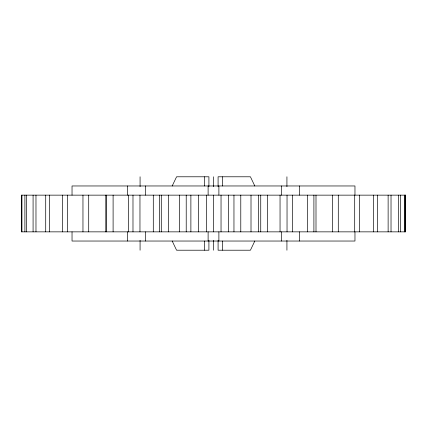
<?xml version="1.0" encoding="UTF-8"?>
<svg xmlns="http://www.w3.org/2000/svg" width="427" height="427" viewBox="0 0 427 427"><rect width="100%" height="100%" fill="white"/><g stroke="black" fill="none" stroke-linecap="round" stroke-linejoin="round"><path stroke-width="0.64" d="M204.319 185.964L204.602 176.789M222.398 250.211L222.68 241.036M172.198 185.964L176.575 176.789L208.91 176.789L208.91 186.711M254.802 241.036L250.425 250.211L218.09 250.211L218.09 240.289M254.802 185.964L250.425 176.789L218.09 176.789L218.09 186.711M172.198 241.036L176.575 250.211L208.91 250.211L208.91 240.289M222.398 176.789L222.68 185.964M204.319 241.036L204.602 250.211M405.058 195.144L405.058 231.856M404.465 195.144L404.465 231.856M400.339 195.144L400.339 231.856M398.572 195.144L398.572 231.856M391.025 195.144L391.025 231.856M388.127 195.144L388.127 231.856M377.335 195.144L377.335 231.856M373.385 195.144L373.385 231.856M359.609 195.144L359.609 231.856M354.965 195.144L354.965 185.964L72.035 185.964L72.035 195.144M354.965 231.856L354.965 241.036L72.035 241.036L72.035 231.856M354.698 195.144L354.698 231.856M338.291 195.144L338.291 231.856M332.542 195.144L332.542 231.856M316.001 195.144L316.001 231.856M313.898 195.144L313.898 231.856M307.451 195.144L307.451 231.856M299.61 185.964L299.61 195.144M299.61 231.856L299.61 241.036M292.671 195.144L292.671 231.856M287.035 195.144L287.035 231.856M286.928 176.789L286.928 186.711M286.928 240.289L286.928 250.211M281.537 185.964L281.537 195.144M281.537 231.856L281.537 241.036M280.048 195.144L280.048 231.856M267.387 195.144L267.387 231.856M260.737 195.144L260.737 231.856M258.356 195.144L258.356 231.856M251.007 195.144L251.007 231.856M240.78 195.144L240.78 231.856M233.959 195.144L233.959 231.856M228.578 195.144L228.578 231.856M221.037 195.144L221.037 231.856M218.886 185.964L218.886 195.144M218.886 231.856L218.886 241.036M213.5 176.789L213.5 186.711M213.5 195.144L213.5 231.856M213.5 240.289L213.5 250.211M208.114 185.964L208.114 195.144M208.114 231.856L208.114 241.036M206.679 195.144L206.679 231.856M198.422 195.144L198.422 231.856M190.885 195.144L190.885 231.856M186.22 195.144L186.22 231.856M179.57 195.144L179.57 231.856M168.644 195.144L168.644 231.856M161.294 195.144L161.294 231.856M159.613 195.144L159.613 231.856M153.293 195.144L153.293 231.856M145.463 185.964L145.463 195.144M145.463 231.856L145.463 241.036M140.072 176.789L140.072 186.711M140.072 240.289L140.072 250.211M139.965 195.144L139.965 231.856M132.984 195.144L132.984 231.856M128.495 195.144L128.495 231.856M127.39 185.964L127.39 195.144M127.39 231.856L127.39 241.036M113.102 195.144L113.102 231.856M106.654 195.144L106.654 231.856M105.795 195.144L105.795 231.856M88.709 195.144L88.709 231.856M82.961 195.144L82.961 231.856M67.391 195.144L67.391 231.856M62.475 195.144L62.475 231.856M49.665 195.144L49.665 231.856M45.716 195.144L45.716 231.856M35.975 195.144L35.975 231.856M33.082 195.144L33.082 231.856M26.661 195.144L26.661 231.856M24.894 195.144L24.894 231.856M21.942 195.144L21.942 231.856M405.65 195.144L21.35 195.144L21.35 231.856L405.65 231.856L405.65 195.144"/></g></svg>
